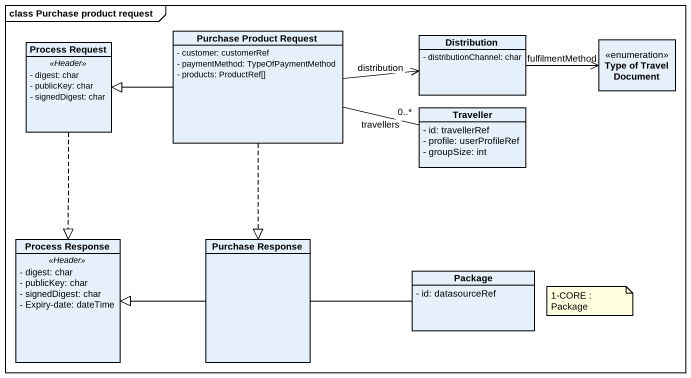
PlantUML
@startuml
mainframe class Purchase product request
hide circle
hide empty members
skinparam classAttributeIconSize 0
class "Purchase Product Request" as Purchase_Product_Request {
  - customer: customerRef
  - paymentMethod: TypeOfPaymentMethod
  - products: ProductRef[]
}
class Distribution {
  - distributionChannel: char
}
class "Process Request" as Process_Request {
  .. <<Header>> ..
  - digest: char
  - publicKey: char
  - signedDigest: char
}
enum "Type of Travel Document" as Type_of_Travel_Document
class Traveller {
  - id: travellerRef
  - profile: userProfileRef
  - groupSize: int
}
class "Process Response" as Process_Response {
  .. <<Header>> ..
  - digest: char
  - publicKey: char
  - signedDigest: char
  - Expiry-date: dateTime
}
class "Purchase Response" as Purchase_Response
class "Package" as Package_ {
  - id: datasourceRef
}
Purchase_Product_Request -right-> Distribution : distribution
Purchase_Product_Request -left-|> Process_Request
Purchase_Product_Request -right- "0..*" Traveller : travellers
Purchase_Product_Request ..|> Purchase_Response
Distribution -right-> Type_of_Travel_Document : fulfilmentMethod
Process_Request ..|> Process_Response
Purchase_Response -left-|> Process_Response
Purchase_Response -right- Package_
note as N1
  1-CORE : Package
end note
@enduml
